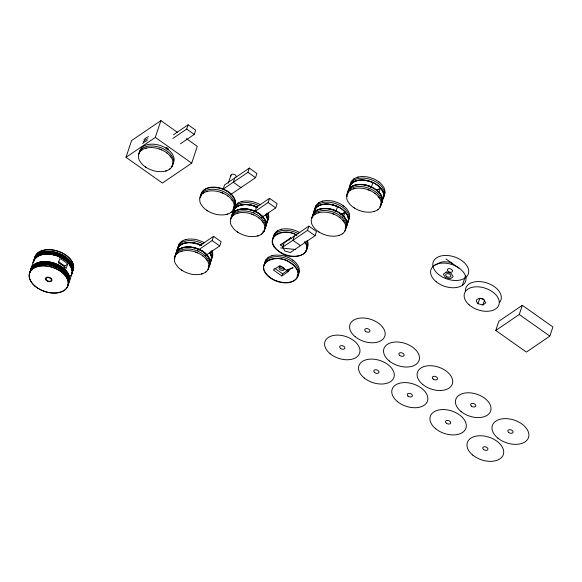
<?xml version="1.0" encoding="UTF-8"?>
<svg xmlns="http://www.w3.org/2000/svg" width="582" height="582" viewBox="0 0 582 582"><rect width="100%" height="100%" fill="white"/><g stroke="black" fill="none" stroke-linecap="round" stroke-linejoin="round"><path stroke-width="0.87" d="M345.824 227.875L345.628 225.678A17.867 11.247 18.4 0 0 327.2 212.343L324.014 212.095A17.867 11.247 18.4 0 0 311.232 220.098L311.486 223.015A17.867 11.247 18.4 0 0 312.374 225.263L314.418 228.195A17.867 11.247 18.4 0 0 322.93 234.066L326.065 235.172A17.867 11.247 18.4 0 0 330.365 236.052L333.53 236.227A17.867 11.247 18.4 0 0 345.824 227.875A17.867 11.24 18.4 0 0 343.664 216.286L345.075 212.059L341.234 214.671M385.022 192.286L384.826 190.103A17.867 11.247 18.4 0 0 383.647 187.106L382.112 184.909A17.867 11.247 18.4 0 0 373.804 178.9L369.621 177.423A17.867 11.247 18.4 0 0 366.391 176.768L362.179 176.528A17.867 11.247 18.4 0 0 350.386 185.229L350.393 185.331M250.362 209.644L251.155 209.855L244.04 208.836L237.9 209.811L235.375 211.019L233.062 213.085L231.971 215.027L231.52 217.595L231.68 216.053M231.825 215.456C234.27 208.865 242.825 208.116 248.805 209.302A17.867 11.247 18.4 0 1 266.163 224.215L265.712 226.776L264.621 228.719M265.618 214.292A17.867 11.247 18.4 0 1 267.567 219.989L266.367 224.026L267.56 219.669L265.734 214.46M231.52 217.595C233.513 205.752 250.1 207.723 257.79 212.699A3.878 2.444 18.4 0 1 258.001 212.823L258.619 213.208A7.115 4.474 18.4 0 1 258.961 213.441L259.427 213.761A7.893 4.969 18.4 0 1 259.732 213.98L260.212 214.343A6.118 3.848 18.4 0 1 260.496 214.569C264.825 217.69 268.447 224.39 264.323 229.082M266.163 224.215L264.956 228.253M267.567 219.989L266.905 223.052L265.676 224.921M175.699 254.079L175.546 255.629L175.997 253.061L177.459 250.667L179.976 248.71L183.359 247.415M177.103 249.853L176.972 251.919M233.084 211.826L232.946 213.885C233.047 204.391 245.589 203.256 252.566 205.628L251.766 205.417M211.375 259.812L211.426 256.415L209.636 252.319L211.521 256.968L210.931 261.085M297.969 275.883C298.988 271.358 295.889 267.131 292.528 264.454A4.663 2.939 18.4 0 0 292.31 264.279L291.742 263.85A7.937 4.998 18.4 0 0 291.429 263.624L290.971 263.304A7.217 4.547 18.4 0 0 290.636 263.086L290.025 262.7A3.994 2.517 18.4 0 0 289.821 262.577C279.062 252.879 251.991 262.147 268.84 276.814M348.247 221.371C349.265 216.846 346.174 212.626 342.813 209.949A4.663 2.932 18.4 0 0 342.587 209.775L342.02 209.338A7.937 4.998 18.4 0 0 341.714 209.12L341.248 208.8A7.217 4.54 18.4 0 0 340.921 208.582L340.303 208.196A5.696 3.587 18.4 0 0 340.114 208.08C332.468 202.929 315.022 201.183 313.844 213.448M383.596 197.356C384.615 192.831 381.53 188.612 378.162 185.927A4.663 2.932 18.4 0 0 377.936 185.753L377.442 185.374M211.368 259.863L209.833 262.788L210.284 262.198M297.955 275.926C293.852 285.726 279.833 283.594 272.318 279.222M348.232 221.422L346.596 224.477A17.867 11.24 18.4 0 0 345.075 212.059M383.589 197.4L382.054 200.324M30.817 269.146L33.356 261.507M64.246 267.524L64.726 266.061L67.621 264.097A20.239 12.739 18.4 0 0 59.764 258.546L58.309 262.918A20.239 12.739 18.4 0 1 66.166 268.477L67.621 264.097M69.447 281.23L71.986 273.591M186.371 138.654L197.291 146.373L191.711 163.142L162.407 183.054L126.003 157.322L131.583 140.553L160.887 120.641L177.634 132.478M126.003 157.322L155.307 137.417L160.887 120.641M172.818 138.465L186.691 129.037L188.095 124.81L195.683 130.172L194.279 134.398L180.405 143.827M228.26 183.206L230.938 175.153M197.545 250.5L212.146 240.577L213.55 236.35L221.138 241.712L219.734 245.939L205.133 255.862M234.735 178.012L233.331 182.239L240.919 187.6M231.607 217.326L231.963 216.271M232.138 215.747L232.487 214.685M232.749 213.892C234.051 202.369 249.649 203.227 257.397 207.49A17.867 11.247 18.4 0 0 250.209 205.075C244.236 203.889 235.681 204.638 233.229 211.23M249.336 168.096L224.587 184.909L223.175 189.135L247.932 172.316L249.336 168.096L256.924 173.458L255.52 177.685L230.763 194.497M255.185 211.331L256.589 207.105M253.519 212.466L268.12 202.543L269.524 198.317L277.112 203.678L275.708 207.905L261.107 217.828M282.917 246.695L280.378 244.898L280.597 244.251M282.721 247.175L284.132 242.949L308.882 226.136L316.47 231.498L315.066 235.725L290.309 252.537L284.838 251.002L282.721 247.175L307.478 230.363L308.882 226.136M280.378 244.898L290.374 238.111L290.593 237.456M294.281 236.052L292.877 240.279L300.465 245.64M281.841 275.97L288.33 271.561L279.877 265.588L273.387 269.997L281.841 275.97L282.561 273.795L287.61 270.361M312.505 216.919L312.854 215.864M313.116 215.071L313.378 214.278M313.465 214.016L313.822 212.961A17.867 11.24 18.4 0 1 337.487 206.697L336.076 210.924L334.97 211.681M342.565 215.733L343.409 213.194L340.943 214.169M370.319 187.666L371.432 186.909L372.836 182.683A17.867 11.24 18.4 0 0 349.171 188.939M381.203 203.824A17.867 11.24 18.4 0 0 379.02 192.271L380.424 188.044L376.583 190.656M462.326 285.347L465.636 275.402M483.918 299.235L479.852 298.188L478.011 303.717L482.893 304.983L484.471 300.239M495.769 330.452L498.825 321.286L522.316 305.324L552.9 326.938L549.852 336.112L526.361 352.074L495.769 330.452L519.26 314.498L522.316 305.324M177.255 249.263C180.369 241.595 190.692 241.763 197.385 243.902M175.851 253.49C181.148 243.094 196.592 246.47 204.231 252.377A6.111 3.848 18.4 0 1 204.522 252.603C207.374 254.909 209.957 258.117 210.175 261.929C208.603 271.212 211.244 260.139 209.505 258.925M210.924 261.092L210.386 262.06M172.003 166.656L172.337 166.03M233.244 209.935L233.578 209.309M207.949 269.655L208.283 269.03M263.93 231.621L264.264 230.996M344.82 231.214L345.155 230.588M380.17 207.192L380.504 206.574M139.214 152.862L139.578 152.251M200.455 196.141L200.819 195.537M179.009 244.302L179.372 243.691M175.16 255.862L175.524 255.251M235.346 205.664L234.983 206.268M231.141 217.828L231.505 217.217M274.34 234.088L274.704 233.477M265.596 260.372L265.959 259.761M315.88 205.861L316.244 205.257M312.032 217.421L312.396 216.81M351.23 181.846L351.593 181.235M347.381 193.406L347.745 192.795M234.095 206.828C237.332 202.383 234.277 196.512 230.523 193.471M267.378 220.658L267.771 220.061M306.736 248.47L307.129 247.874M297.991 274.755L298.384 274.158M348.669 219.654L348.269 220.251M380.999 204.122C384.273 199.677 381.217 193.777 377.449 190.736M208.698 266.68L209.52 265.327L208.647 266.752M233.644 207.396L234.073 206.865M345.221 228.675C349.12 224.325 346.079 217.879 342.1 214.751M265.647 224.95L266.025 224.492M169.435 169.311L170.068 168.845M230.676 212.59L231.301 212.132M205.381 272.311L206.013 271.845M261.362 234.277L261.987 233.811M342.252 233.869L342.878 233.404M377.602 209.855L378.235 209.389M482.893 304.983L485.744 302.858L483.795 299.614M141.637 150.12L142.299 149.676M173.494 134.733L188.095 124.81M202.878 193.406L203.533 192.955M181.431 241.566L182.086 241.115M237.405 203.533L238.067 203.082M177.583 253.119L178.238 252.675M233.564 215.085L234.219 214.642M199.677 245.779L213.55 236.35M255.658 207.745L269.524 198.317M276.763 231.345L277.418 230.901M318.303 203.125L318.958 202.674M353.652 179.103L354.307 178.659M314.455 214.678L315.109 214.234M349.804 190.663L350.459 190.219M268.018 257.63L268.673 257.186M342.558 217.042L343.664 216.286M377.347 193.406L379.02 192.271M287.894 271.256L289.392 270.237L286.722 270.419L293.124 267.698L286.555 270.303M434.23 265.494L440.298 262.395A16.434 10.345 18.4 0 1 441.84 262.031L442.371 261.944A19.533 12.295 18.4 0 1 444.044 261.755L448.824 262.016L452.112 263.282M376.358 190.198L378.758 189.179L376.292 190.154M341.001 214.212L343.409 213.194M165.55 171.043L166.416 170.781M226.784 214.322L227.657 214.06M257.47 236.008L258.335 235.746M373.717 211.579L374.582 211.317M201.496 274.042L202.361 273.78M338.36 235.601L339.233 235.339M145.413 148.294L146.3 148.054M206.646 191.573L207.534 191.333M241.181 201.699L242.068 201.459M357.421 177.277L358.308 177.037M237.332 213.259L238.22 213.019M353.58 188.83L354.46 188.59M322.072 201.292L322.959 201.052M185.2 239.733L186.087 239.493M318.223 212.852L319.111 212.612M181.358 251.293L182.246 251.053M280.531 229.512L281.419 229.272M271.787 255.796L272.674 255.556M183.381 247.408L189.681 246.921L195.981 248.128M198.193 244.171L201.408 245.517L197.247 243.858L191.885 242.759L187.731 242.709L183.134 243.683L180.209 245.226L178.579 246.783L177.234 249.343L176.964 251.744M280.728 247.939L295.663 249.496M483.722 299.483C480.026 297.337 473.392 298.959 477.931 303.593M196.789 248.398L201.816 250.733M367.897 189.637L369.956 190.46M332.548 213.659L334.606 214.474M159.73 149.101L161.789 149.916M220.971 192.38L223.03 193.202M251.657 214.067L253.716 214.882M195.676 252.101L197.735 252.915M296.747 235.303C285.544 226.762 261.471 237.107 277.585 250.529M338.688 212.292C331.049 207.294 314.324 205.366 312.418 217.188A17.867 11.24 18.4 0 1 336.076 210.924M227.111 191.012C219.465 185.876 202.034 184.145 200.855 196.396M281.055 252.937C289.567 260.096 314.6 256.669 304.604 241.581M281.026 252.915L280.233 252.443A6.118 3.848 18.4 0 1 279.913 252.239L279.469 251.941A7.413 4.663 18.4 0 1 279.084 251.679L278.632 251.359A7.115 4.474 18.4 0 1 278.312 251.111L277.76 250.675A3.878 2.444 18.4 0 1 277.607 250.544M272.281 279.207L271.488 278.727A6.118 3.848 18.4 0 1 271.168 278.523L270.725 278.232A7.413 4.663 18.4 0 1 270.346 277.97L269.895 277.643A7.115 4.474 18.4 0 1 269.568 277.396L269.022 276.959A3.878 2.444 18.4 0 1 268.862 276.836M353.529 207.461L354.416 208.043M318.179 231.483L319.06 232.065M145.362 166.925L146.249 167.507M206.603 210.204L207.483 210.786M237.289 231.891L238.169 232.473M181.308 269.924L182.195 270.506M445.979 258.946L458.987 268.142M519.26 314.498L549.852 336.112M186.691 129.037L194.279 134.398M247.932 172.316L255.52 177.685M268.12 202.543L275.708 207.905M307.478 230.363L315.066 235.725M155.307 137.417L191.711 163.142M259.019 213.478L260.409 214.503M290.374 238.111L291.218 238.707M288.621 239.304L289.618 240.002M282.132 243.713L283.841 244.92M274.813 268.317L282.561 273.795M212.146 240.577L219.734 245.939M58.302 261.522L64.726 266.061M378.475 181.569L379.297 182.195M374.626 193.129L375.448 193.748M343.125 205.584L343.947 206.21M339.277 217.144L340.099 217.77M258.386 217.552L259.208 218.177M227.7 195.865L228.522 196.49M166.459 152.586L167.281 153.212M292.841 260.096L293.663 260.721M202.405 255.585L203.227 256.211M377.376 185.323L377.434 185.367A7.937 4.998 18.4 0 0 377.063 185.098L376.598 184.778A7.217 4.54 18.4 0 0 376.27 184.559L375.652 184.174A5.696 3.587 18.4 0 0 375.463 184.058C367.802 178.907 350.364 177.183 349.193 189.434M205.191 253.163L207.73 255.847M205.082 253.075L203.685 251.962A8.061 5.071 18.4 0 0 203.445 251.795L202.987 251.475A7.108 4.474 18.4 0 0 202.638 251.242L202.019 250.857A4.998 3.143 18.4 0 0 201.838 250.74M377.427 190.714L376.743 190.139A6.126 3.856 18.4 0 0 376.452 189.921L376.037 189.601A7.406 4.663 18.4 0 0 375.666 189.332L375.208 189.012A7.115 4.474 18.4 0 0 374.859 188.786L374.241 188.393A5.587 3.514 18.4 0 0 374.059 188.284C366.42 183.294 349.775 181.337 347.76 193.122A17.867 11.24 18.4 0 1 371.432 186.909M342.07 214.729L341.387 214.161A6.126 3.856 18.4 0 0 341.103 213.936L340.688 213.623A7.406 4.663 18.4 0 0 340.317 213.354L339.852 213.034A7.115 4.474 18.4 0 0 339.51 212.801L338.891 212.415A5.587 3.514 18.4 0 0 338.709 212.299M230.494 193.457L229.81 192.882A6.111 3.848 18.4 0 0 229.526 192.657L229.112 192.344A7.413 4.663 18.4 0 0 228.741 192.075L228.275 191.754A7.115 4.474 18.4 0 0 227.933 191.529L227.315 191.136A3.878 2.444 18.4 0 0 227.133 191.027M378.264 196.469L379.348 197.924M342.914 220.491L343.998 221.946M262.024 220.898L263.108 222.353M231.338 199.211L232.422 200.666M170.097 155.932L171.181 157.387M206.043 258.925L207.127 260.38M166.91 147.843L166.765 147.661A2.401 1.579 51.6 0 1 166.641 147.457M207.832 255.985L209.462 258.83M315.066 209.978L315.037 209.251A17.867 11.247 18.4 0 1 326.829 200.55L331.042 200.783A17.867 11.247 18.4 0 1 334.272 201.445L338.455 202.922A17.867 11.247 18.4 0 1 346.763 208.931L348.298 211.128A17.867 11.247 18.4 0 1 349.476 214.125L349.673 216.308A17.867 11.247 18.4 0 1 347.818 220.811M234.175 210.386L234.146 209.658A17.867 11.247 18.4 0 1 245.939 200.957L250.151 201.19A17.867 11.247 18.4 0 1 253.381 201.852L257.557 203.329A17.867 11.247 18.4 0 1 260.46 204.828M178.201 248.419L178.165 247.692A17.867 11.247 18.4 0 1 189.958 238.991L194.17 239.224A17.867 11.247 18.4 0 1 197.4 239.886L201.583 241.363A17.867 11.247 18.4 0 1 204.486 242.861M34.927 257.309A20.079 12.637 18.4 0 1 58.476 251.453A20.079 12.637 18.4 0 1 72.801 270.485M35.487 258.677A19.104 12.026 18.4 0 1 57.051 253.432A19.104 12.026 18.4 0 1 71.841 270.375M36.04 257.986A18.879 11.88 18.4 0 1 57.007 253.585A18.879 11.88 18.4 0 1 71.768 269.481M36.659 257.375A18.653 11.735 18.4 0 1 57.582 253.97A18.653 11.735 18.4 0 1 71.535 269.466M37.917 256.189A18.435 11.604 18.4 0 1 58.746 254.618A18.435 11.604 18.4 0 1 71.31 269.481M38.048 256.371A18.246 11.48 18.4 0 1 57.443 254.363A18.246 11.48 18.4 0 1 71.128 267.836M38.157 256.553A18.086 11.378 18.4 0 1 56.141 254.174A18.086 11.378 18.4 0 1 70.611 266.2M40.384 255.134A17.947 11.298 18.4 0 1 57.902 254.989A17.947 11.298 18.4 0 1 70.437 266.316M41.264 254.894A17.853 11.233 18.4 0 1 58.426 255.411A17.853 11.233 18.4 0 1 70.298 266.454M42.166 254.698A17.787 11.196 18.4 0 1 69.069 264.032M43.097 254.538A17.766 11.182 18.4 0 1 66.406 260.896M49.666 254.218A17.78 11.189 18.4 0 1 64.566 259.761M34.134 260.212A20.079 12.637 18.4 0 1 56.963 252.763A20.079 12.637 18.4 0 1 72.255 272.114M49.63 254.319A17.78 11.189 18.4 0 1 63.584 259.157M50.852 254.312A17.86 11.24 18.4 0 1 65.97 260.962M33.261 262.824A20.079 12.637 18.4 0 1 57.029 255.687A20.079 12.637 18.4 0 1 70.771 275.817M32.075 268.928A19.104 12.026 18.4 0 1 53.646 263.682A19.104 12.026 18.4 0 1 68.429 280.626M32.636 268.237A18.879 11.88 18.4 0 1 53.595 263.835A18.879 11.88 18.4 0 1 68.356 279.731M33.254 267.625A18.653 11.735 18.4 0 1 53.544 264.01A18.653 11.735 18.4 0 1 68.189 278.865M33.923 267.087A18.435 11.604 18.4 0 1 54.104 264.41A18.435 11.604 18.4 0 1 67.963 278.894M35.298 266.025A18.246 11.48 18.4 0 1 54.031 264.614A18.246 11.48 18.4 0 1 67.599 277.228M35.393 266.214A18.086 11.378 18.4 0 1 53.959 264.817A18.086 11.378 18.4 0 1 67.403 277.316M36.972 265.385A17.947 11.298 18.4 0 1 53.893 265.021A17.947 11.298 18.4 0 1 66.741 275.708M37.852 265.145A17.853 11.233 18.4 0 1 66.224 274.98M38.754 264.948A17.787 11.196 18.4 0 1 65.664 274.282M38.718 265.116A17.766 11.182 18.4 0 1 65.06 273.591M43.89 264.454A17.78 11.189 18.4 0 1 61.161 270.012M30.722 270.463A20.079 12.637 18.4 0 1 53.559 263.013A20.079 12.637 18.4 0 1 68.843 282.365M31.988 269.997A19.104 12.026 18.4 0 1 33.116 268.615M48.662 264.825A17.78 11.189 18.4 0 1 57.029 267.524M60.179 269.408A17.78 11.189 18.4 0 1 61.125 270.121M43.97 264.446A17.86 11.24 18.4 0 1 45.68 264.446M49.23 264.81A17.86 11.24 18.4 0 1 64.551 273.402M30.104 271.809A20.079 12.637 18.4 0 1 53.653 265.945A20.079 12.637 18.4 0 1 67.978 284.976M34.469 259.885A20.239 12.739 18.4 0 1 57.487 251.017A20.239 12.739 18.4 0 1 72.335 271.641M33.923 261.514A20.239 12.739 18.4 0 1 56.949 252.653A20.239 12.739 18.4 0 1 71.79 273.278M33.101 262.788A20.239 12.739 18.4 0 1 57.065 255.585A20.239 12.739 18.4 0 1 70.924 275.89M30.511 271.765A20.239 12.739 18.4 0 1 53.537 262.904A20.239 12.739 18.4 0 1 68.378 283.529M29.697 273.038A20.239 12.739 18.4 0 1 52.715 265.53A20.239 12.739 18.4 0 1 68.13 285.035M167.965 149.421A2.357 1.651 55.8 0 1 165.914 148.068M168.656 148.905A2.401 1.557 55.8 0 1 168.482 148.883L168.3 148.825A2.372 1.477 52 0 1 167.572 148.468M167.572 148.446A2.372 1.455 51.4 0 1 166.918 147.835M143.972 139.738A17.867 11.247 18.4 0 1 148.534 136.646M143.281 141.826A17.867 11.247 18.4 0 1 147.843 138.727M142.685 143.623A17.867 11.247 18.4 0 1 147.239 140.524M139.505 152.862A17.867 11.247 18.4 0 1 160.334 145.536A17.867 11.247 18.4 0 1 172.738 163.862M138.938 153.954A17.867 11.247 18.4 0 1 161.301 147.908A17.867 11.247 18.4 0 1 171.166 166.765M231.032 176.07A2.728 1.717 18.4 0 1 233.717 174.244A2.728 1.717 18.4 0 1 235.914 177.219M200.739 196.141A17.867 11.247 18.4 0 1 222.098 188.997A17.867 11.247 18.4 0 1 233.52 207.709M200.143 197.945A17.867 11.247 18.4 0 1 221.502 190.794A17.867 11.247 18.4 0 1 232.924 209.505M231.425 217.828A17.867 11.247 18.4 0 1 252.253 210.502A17.867 11.247 18.4 0 1 264.665 228.828M230.865 218.912A17.867 11.247 18.4 0 1 253.737 213.077A17.867 11.247 18.4 0 1 262.518 232.225M265.821 214.176A17.867 11.247 18.4 0 1 266.25 224.041M233.047 213.769A17.867 11.247 18.4 0 1 257.426 207.177M266.876 213.121A17.867 11.247 18.4 0 1 266.854 222.244M233.651 211.972A17.867 11.247 18.4 0 1 258.03 205.381M266.927 221.225A17.867 11.247 18.4 0 0 268.782 216.722L268.586 214.532A17.867 11.247 18.4 0 0 268.12 213.034M209.847 252.21A17.867 11.247 18.4 0 1 209.818 262.642M177.074 251.802A17.867 11.247 18.4 0 1 201.452 245.211M210.895 251.155A17.867 11.247 18.4 0 1 210.415 260.838M177.67 250.005A17.867 11.247 18.4 0 1 185.556 241.079A17.867 11.247 18.4 0 1 203.016 243.916M210.946 259.252A17.867 11.247 18.4 0 0 212.801 254.756L212.605 252.559A17.867 11.247 18.4 0 0 211.819 250.311M175.48 256.589A17.867 11.247 18.4 0 1 195.748 248.361A17.867 11.247 18.4 0 1 208.683 266.862M174.884 258.393A17.867 11.247 18.4 0 1 195.152 250.165A17.867 11.247 18.4 0 1 208.087 268.658M264.228 265.341A17.867 11.247 18.4 0 1 285.587 258.19A17.867 11.247 18.4 0 1 297.009 276.908M297.533 275.322A17.867 11.247 18.4 0 0 299.388 270.826L299.199 268.629A17.867 11.247 18.4 0 0 298.013 265.632L296.478 263.435A17.867 11.247 18.4 0 0 288.17 257.426L283.987 255.949A17.867 11.247 18.4 0 0 280.764 255.294L276.552 255.054A17.867 11.247 18.4 0 0 264.788 263.042M284.402 268.404A2.728 1.717 18.4 0 1 281.593 268.76A2.728 1.717 18.4 0 1 279.455 266.84M283.194 267.509A2.728 1.717 18.4 0 1 282.845 270.404A2.728 1.717 18.4 0 1 278.945 268.229A2.728 1.717 18.4 0 1 282.466 267.102M305.179 241.996A17.867 11.247 18.4 0 1 292.615 256.204A17.867 11.247 18.4 0 1 272.514 239.442A17.867 11.247 18.4 0 1 296.784 234.99M306.234 240.933A17.867 11.247 18.4 0 1 305.754 250.624M272.973 239.057A17.867 11.247 18.4 0 1 298.355 233.695M306.278 249.038A17.867 11.247 18.4 0 0 308.133 244.542L307.936 242.345A17.867 11.247 18.4 0 0 307.478 240.846M273.504 237.471A17.867 11.247 18.4 0 1 285.296 228.77L289.509 229.01A17.867 11.247 18.4 0 1 292.731 229.664L296.915 231.141A17.867 11.247 18.4 0 1 299.817 232.647M313.945 213.361A17.867 11.247 18.4 0 1 334.737 205.308A17.867 11.247 18.4 0 1 346.69 224.201M314.542 211.564A17.867 11.247 18.4 0 1 335.341 203.504A17.867 11.247 18.4 0 1 347.287 222.397M312.316 217.421A17.867 11.247 18.4 0 1 333.151 210.095A17.867 11.247 18.4 0 1 345.555 228.42M311.756 218.505A17.867 11.247 18.4 0 1 333.079 212.074A17.867 11.247 18.4 0 1 344.951 230.217M349.295 189.346A17.867 11.247 18.4 0 1 370.094 181.286A17.867 11.247 18.4 0 1 382.039 200.179M349.862 186.815A17.867 11.247 18.4 0 1 371.214 179.671A17.867 11.247 18.4 0 1 382.636 198.382M385.022 192.3A17.867 11.247 18.4 0 1 383.167 196.796M347.701 194.133A17.867 11.247 18.4 0 1 367.97 185.905A17.867 11.247 18.4 0 1 380.904 204.398M347.199 196.665A17.867 11.247 18.4 0 1 367.373 187.702A17.867 11.247 18.4 0 1 379.85 206.77M380.424 188.044A17.867 11.24 18.4 0 1 382.607 199.604M465.396 290.949A18.544 11.669 18.4 0 1 487.33 283.099A18.544 11.669 18.4 0 1 499.378 302.633M173.014 162.596L173.014 163.316A17.867 11.247 18.4 0 1 160.712 171.675L157.547 171.494A17.867 11.247 18.4 0 1 153.255 170.613L150.112 169.508A17.867 11.247 18.4 0 1 141.608 163.637L139.556 160.712A17.867 11.247 18.4 0 1 138.669 158.457L138.414 155.54A17.867 11.247 18.4 0 1 151.204 147.537L154.383 147.784A17.867 11.247 18.4 0 1 172.818 161.119L173.014 162.596M208.96 265.596L208.96 266.316A17.867 11.247 18.4 0 1 196.658 274.668L193.493 274.493A17.867 11.247 18.4 0 1 189.201 273.613L186.058 272.507A17.867 11.247 18.4 0 1 177.554 266.636L175.502 263.704A17.867 11.247 18.4 0 1 174.622 261.456L174.36 258.532A17.867 11.247 18.4 0 1 187.149 250.536L190.329 250.784A17.867 11.247 18.4 0 1 208.763 264.119L208.96 265.596M234.255 205.875L234.248 206.595A17.867 11.247 18.4 0 1 221.953 214.954L218.788 214.773A17.867 11.247 18.4 0 1 214.489 213.9L211.353 212.786A17.867 11.247 18.4 0 1 202.842 206.916L200.797 203.991A17.867 11.247 18.4 0 1 199.91 201.743L199.648 198.818A17.867 11.247 18.4 0 1 212.437 190.816L215.624 191.063A17.867 11.247 18.4 0 1 234.051 204.398L234.255 205.875M264.934 227.562L264.934 228.282A17.867 11.247 18.4 0 1 252.639 236.634L249.474 236.459A17.867 11.247 18.4 0 1 245.175 235.579L242.039 234.473A17.867 11.247 18.4 0 1 233.528 228.602L231.483 225.678A17.867 11.247 18.4 0 1 230.596 223.423L230.334 220.498A17.867 11.247 18.4 0 1 243.123 212.503L246.302 212.75A17.867 11.247 18.4 0 1 264.737 226.085L264.934 227.562M381.181 203.133L381.181 203.853A17.867 11.247 18.4 0 1 368.879 212.212L365.714 212.03A17.867 11.247 18.4 0 1 361.422 211.157L358.279 210.051A17.867 11.247 18.4 0 1 349.775 204.173L347.723 201.248A17.867 11.247 18.4 0 1 346.843 199L346.581 196.076A17.867 11.247 18.4 0 1 359.37 188.081L362.55 188.328A17.867 11.247 18.4 0 1 380.984 201.663L381.181 203.133M446.256 272.041L443.397 274.158L445.426 277.541L450.301 278.8L453.16 276.683L451.13 273.3L446.256 272.041M34.738 285.806A20.079 12.637 18.4 0 0 67.432 286.606A20.079 12.637 18.4 0 0 43.985 265.879A20.079 12.637 18.4 0 0 34.738 285.806M46.902 280.393A2.757 1.731 18.4 0 0 51.325 280.328A2.757 1.731 18.4 0 0 47.928 277.57A2.757 1.731 18.4 0 0 46.902 280.393M46.342 280.509A3.405 2.146 18.4 0 0 51.893 280.648A3.405 2.146 18.4 0 0 47.913 277.127A3.405 2.146 18.4 0 0 46.342 280.509M34.622 285.857A20.239 12.739 18.4 0 0 67.592 286.664A20.239 12.739 18.4 0 0 43.948 265.763A20.239 12.739 18.4 0 0 34.622 285.857M269.233 276.785A17.867 11.247 18.4 0 0 297.86 276.275A17.867 11.247 18.4 0 0 275.766 258.43A17.867 11.247 18.4 0 0 269.233 276.785M365.598 331.318A2.699 1.695 18.4 0 0 369.934 331.267A2.699 1.695 18.4 0 0 366.616 328.561A2.699 1.695 18.4 0 0 365.598 331.318M508.668 432.433A2.699 1.695 18.4 0 0 512.997 432.375A2.699 1.695 18.4 0 0 509.679 429.669A2.699 1.695 18.4 0 0 508.668 432.433M483.562 449.486A2.699 1.695 18.4 0 0 487.891 449.435A2.699 1.695 18.4 0 0 484.58 446.729A2.699 1.695 18.4 0 0 483.562 449.486M472.81 455.146A18.966 11.931 18.4 0 0 503.255 454.76A18.966 11.931 18.4 0 0 479.961 435.743A18.966 11.931 18.4 0 0 472.81 455.146M497.857 438.115A19.046 11.989 18.4 0 0 528.441 437.729A19.046 11.989 18.4 0 0 505.045 418.625A19.046 11.989 18.4 0 0 497.857 438.115M471.449 406.127A2.699 1.695 18.4 0 0 475.778 406.076A2.699 1.695 18.4 0 0 472.468 403.37A2.699 1.695 18.4 0 0 471.449 406.127M446.343 423.187A2.699 1.695 18.4 0 0 450.672 423.129A2.699 1.695 18.4 0 0 447.362 420.422A2.699 1.695 18.4 0 0 446.343 423.187M374.626 372.502A2.699 1.695 18.4 0 0 378.955 372.444A2.699 1.695 18.4 0 0 375.645 369.737A2.699 1.695 18.4 0 0 374.626 372.502M408.026 396.102A2.699 1.695 18.4 0 0 412.354 396.051A2.699 1.695 18.4 0 0 409.044 393.345A2.699 1.695 18.4 0 0 408.026 396.102M433.132 379.049A2.699 1.695 18.4 0 0 437.46 378.991A2.699 1.695 18.4 0 0 434.15 376.292A2.699 1.695 18.4 0 0 433.132 379.049M399.732 355.442A2.699 1.695 18.4 0 0 404.061 355.391A2.699 1.695 18.4 0 0 400.751 352.685A2.699 1.695 18.4 0 0 399.732 355.442M340.499 348.378A2.699 1.695 18.4 0 0 344.828 348.327A2.699 1.695 18.4 0 0 341.51 345.621A2.699 1.695 18.4 0 0 340.499 348.378M435.707 428.781A18.791 11.829 18.4 0 0 465.884 428.403A18.791 11.829 18.4 0 0 442.793 409.553A18.791 11.829 18.4 0 0 435.707 428.781M461.089 411.576A18.377 11.56 18.4 0 0 490.59 411.205A18.377 11.56 18.4 0 0 468.015 392.777A18.377 11.56 18.4 0 0 461.089 411.576M397.499 401.645A18.624 11.72 18.4 0 0 427.406 401.267A18.624 11.72 18.4 0 0 404.526 382.585A18.624 11.72 18.4 0 0 397.499 401.645M364.208 377.98A18.457 11.618 18.4 0 0 393.847 377.609A18.457 11.618 18.4 0 0 371.171 359.094A18.457 11.618 18.4 0 0 364.208 377.98M389.256 360.949A18.544 11.669 18.4 0 0 419.033 360.578A18.544 11.669 18.4 0 0 396.255 341.983A18.544 11.669 18.4 0 0 389.256 360.949M422.772 384.498A18.377 11.56 18.4 0 0 452.272 384.127A18.377 11.56 18.4 0 0 429.698 365.7A18.377 11.56 18.4 0 0 422.772 384.498M330.205 353.791A18.275 11.502 18.4 0 0 359.538 353.427A18.275 11.502 18.4 0 0 337.094 335.101A18.275 11.502 18.4 0 0 330.205 353.791M355.238 336.774A18.377 11.56 18.4 0 0 384.738 336.403A18.377 11.56 18.4 0 0 362.171 317.976A18.377 11.56 18.4 0 0 355.238 336.774M436.202 281.775A18.275 11.502 18.4 0 0 465.542 281.404A18.275 11.502 18.4 0 0 443.091 263.079A18.275 11.502 18.4 0 0 436.202 281.775M446.496 276.355A2.699 1.695 18.4 0 0 450.824 276.305A2.699 1.695 18.4 0 0 447.514 273.598A2.699 1.695 18.4 0 0 446.496 276.355M448.147 271.387A2.699 1.695 18.4 0 0 452.483 271.336A2.699 1.695 18.4 0 0 449.166 268.629A2.699 1.695 18.4 0 0 448.147 271.387M438.508 274.413A18.544 11.669 18.4 0 0 468.277 274.035A18.544 11.669 18.4 0 0 445.499 255.44A18.544 11.669 18.4 0 0 438.508 274.413M469.077 304.808A18.144 11.414 18.4 0 0 498.629 305.535A18.144 11.414 18.4 0 0 477.436 286.802A18.144 11.414 18.4 0 0 469.077 304.808"/></g></svg>
